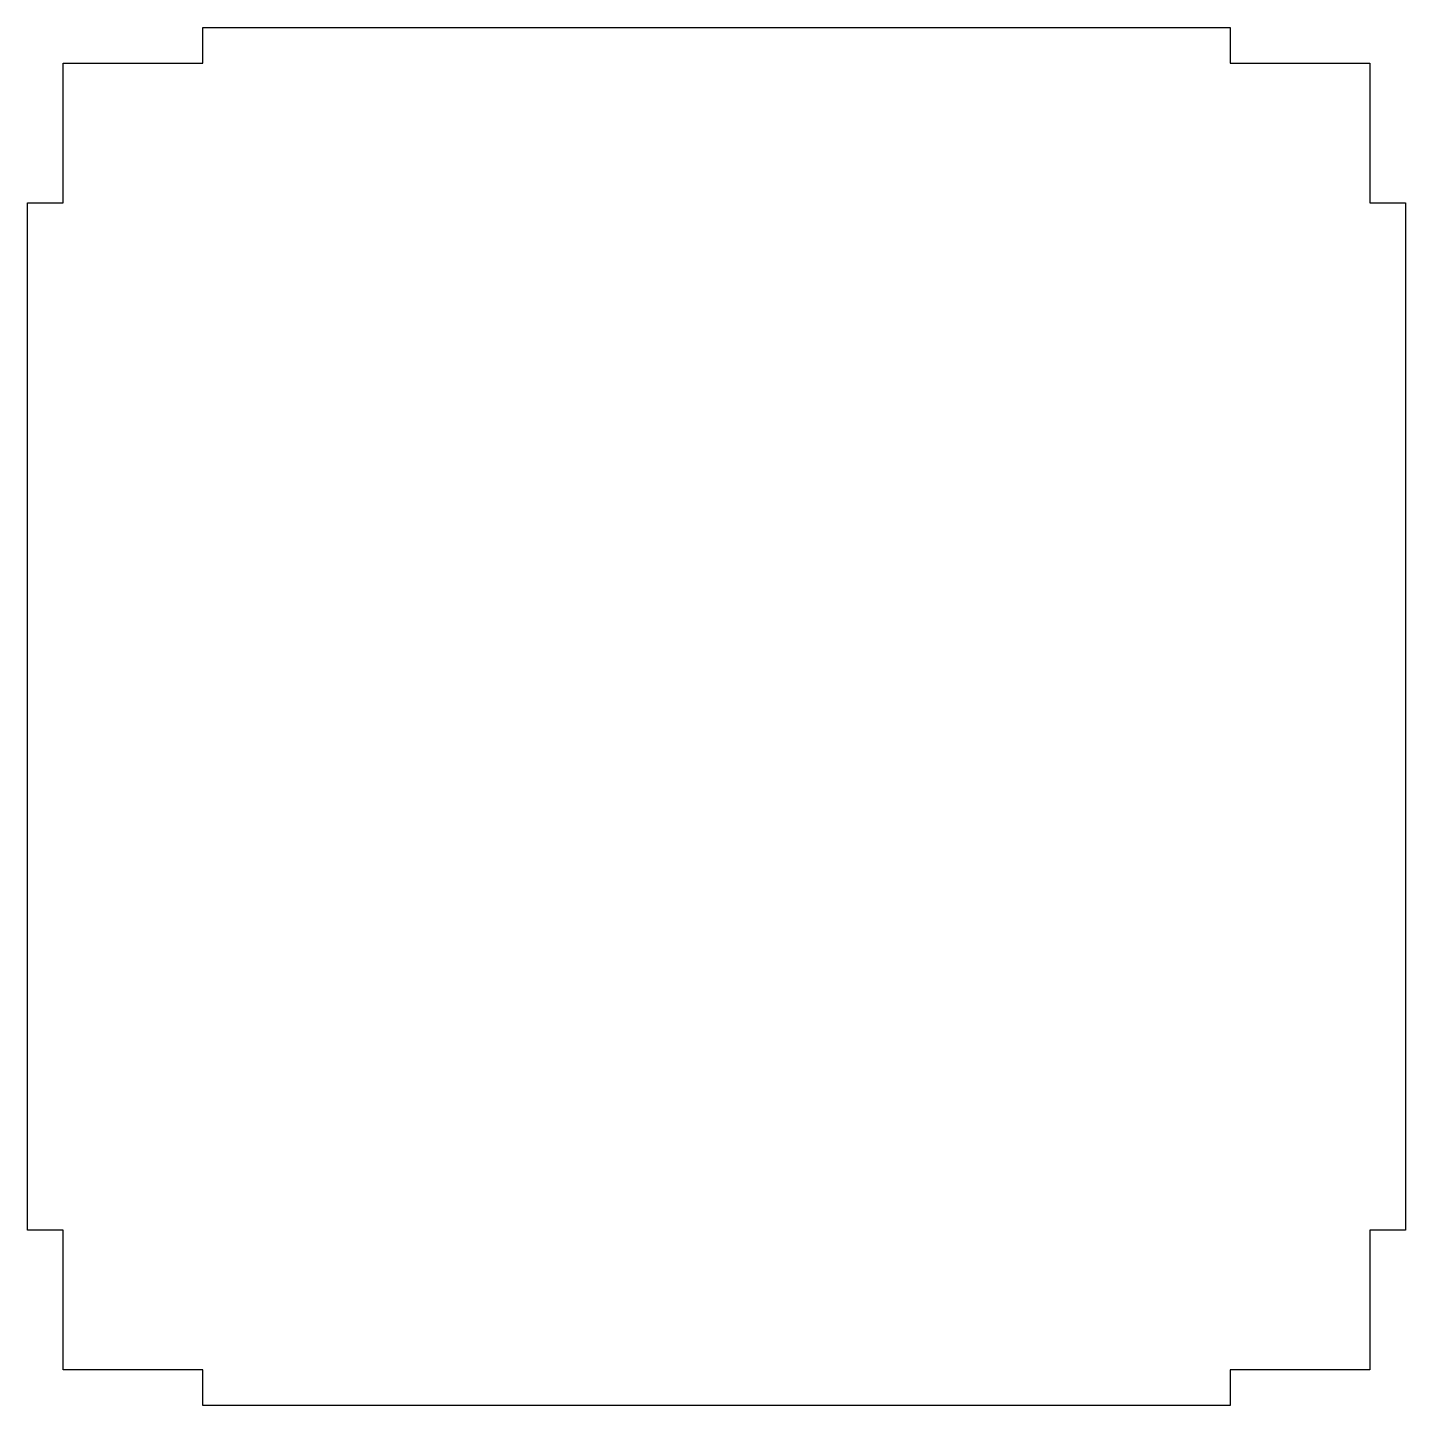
# Model space of a CAD drawing. Header units: millimetres. Extents: x -140 to -22, y -78 to 40.
import ezdxf

# ---------------------------------------------------------------- set-up
doc = ezdxf.new("R2010")
doc.units = ezdxf.units.MM
doc.layers.get('0').update_dxf_attribs({"linetype": 'CONTINUOUS'})

msp = doc.modelspace()

# ---------------------------------------------------------------- linework, layer by layer
msp.add_lwpolyline([(-124.95, 37), (-124.95, 40.05), (-36.95, 40.05), (-36.95, 37), (-25, 37), (-25, 25.05), (-21.95, 25.05), (-21.95, -62.95), (-25, -62.95), (-25, -74.9), (-36.95, -74.9), (-36.95, -77.95), (-124.95, -77.95), (-124.95, -74.9), (-136.9, -74.9), (-136.9, -62.95), (-139.95, -62.95), (-139.95, 25.05), (-136.9, 25.05), (-136.9, 37)], close=True)

doc.saveas('drawing.dxf')
